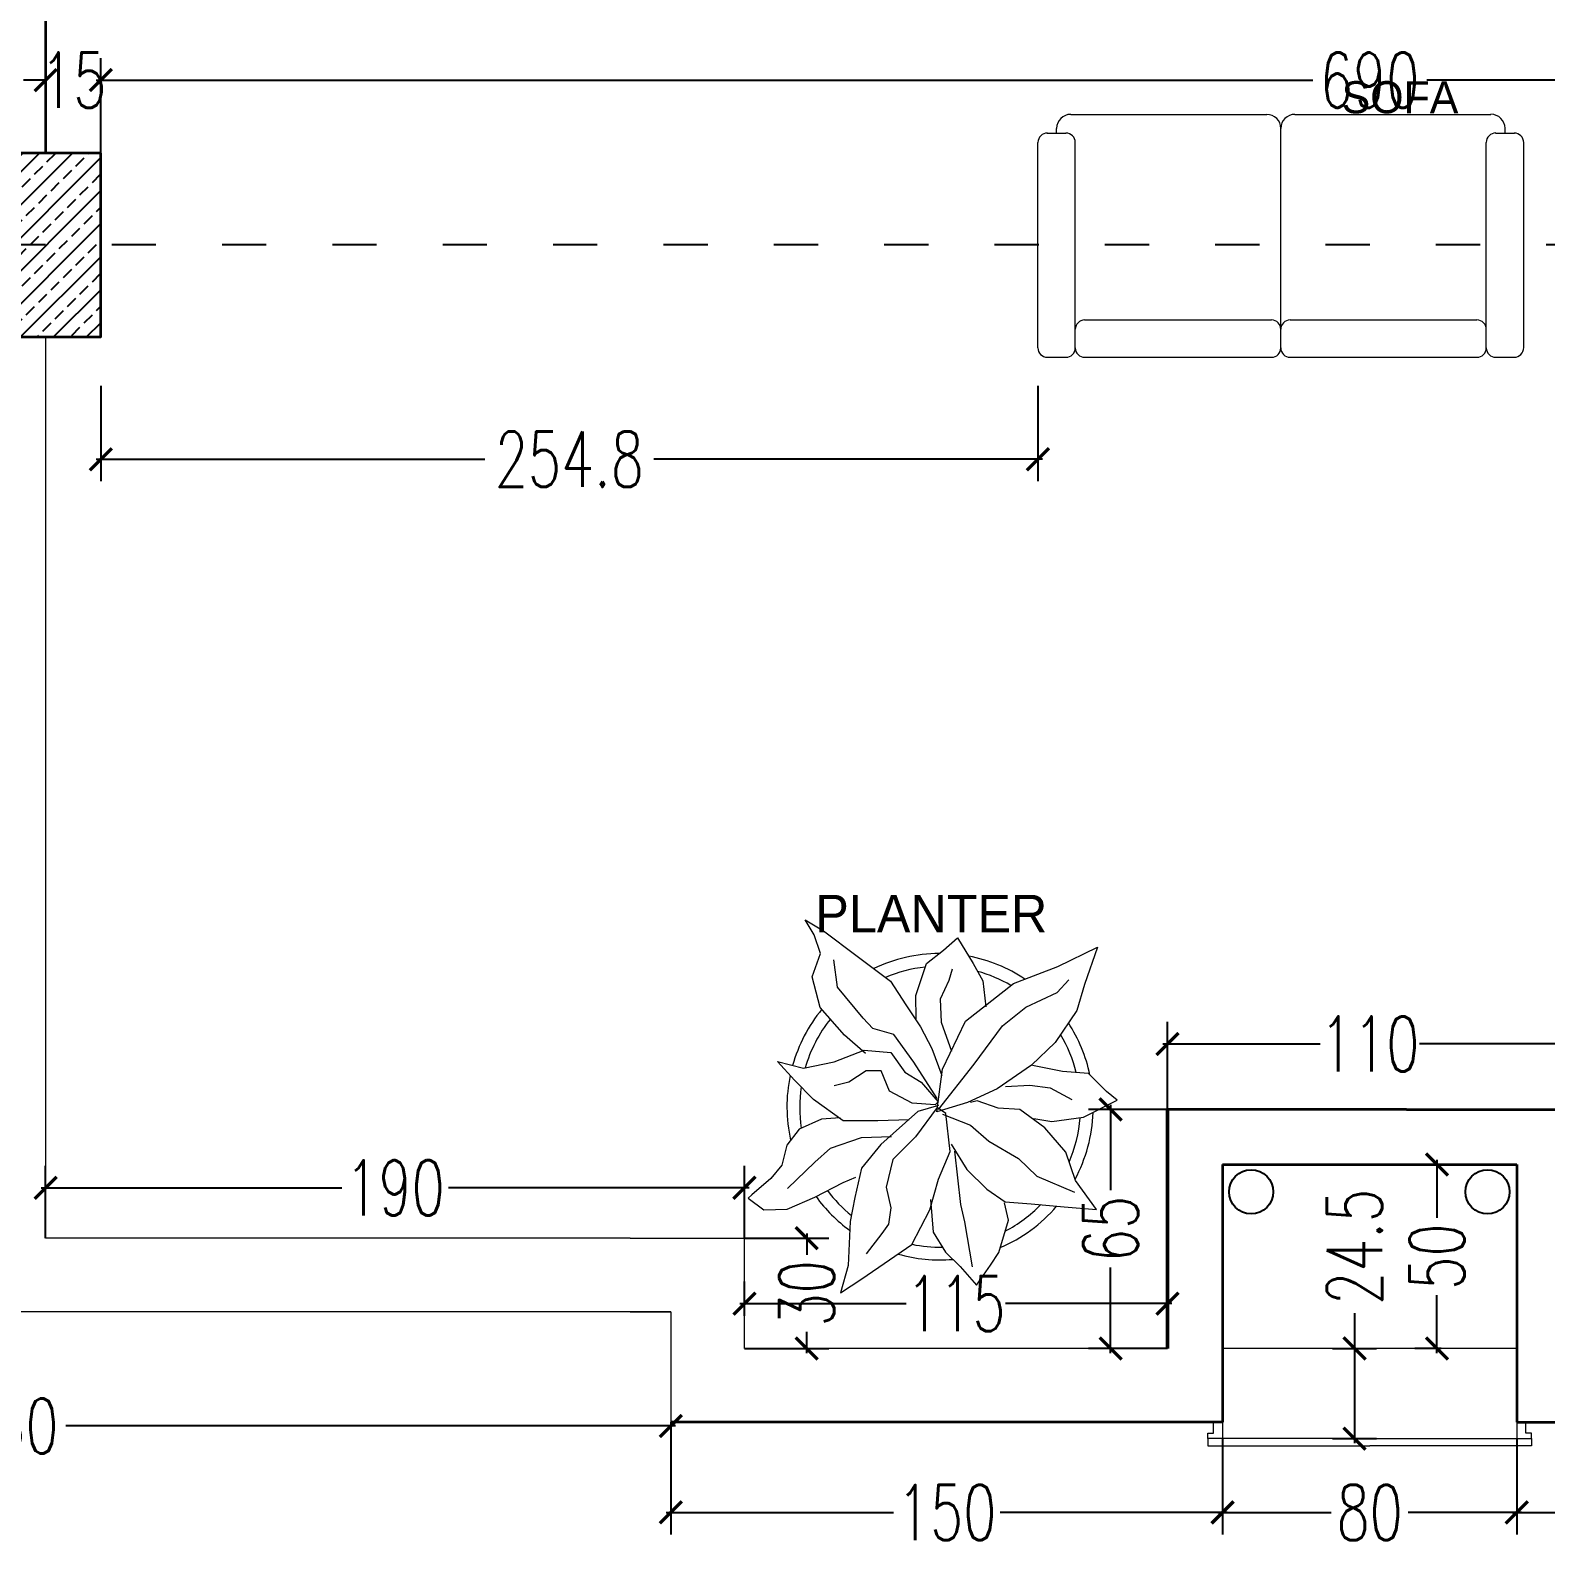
# Model space of a CAD drawing. Header units: centimetres. Extents: x -3207095 to 15275363, y -32656 to 4798027.
# Drawn here: x 692467.8 to 692879.8, y 4438859.3 to 4439272.1 of the extents above; entities that cross this region are included whole.
import ezdxf

# ---------------------------------------------------------------- set-up
doc = ezdxf.new("R2010")
doc.units = ezdxf.units.CM
doc.linetypes.add('ACAD_ISO03W100', pattern=[30, 12, -18])
doc.linetypes.add('DUZ', pattern=[500, 500])
doc.layers.get('0').update_dxf_attribs({"color": 1, "linetype": 'DUZ'})
for name, color, linetype in [('DIM', 1, 'DUZ'), ('KOLTAR_F', 145, 'Continuous'), ('TESİSAT', 57, 'Continuous')]:
    doc.layers.add(name, color=color, linetype=linetype)
for name, color, linetype, lineweight in [('DUV', 220, 'Continuous', 50), ('DUVAR', 7, 'Continuous', 35), ('Fix & Furniture', 144, 'Continuous', 13), ('Fix. Furniture', 144, 'Continuous', 9), ('iç duvar', 7, 'Continuous', 50), ('KAPEN', 151, 'Continuous', 9), ('KOLON_F', 3, 'Continuous', 35), ('Text & Arrow', 11, 'Continuous', 13), ('Wall', 7, 'Continuous', 35)]:
    doc.layers.add(name, color=color, linetype=linetype, lineweight=lineweight)
doc.styles.add('ATT', font='romans.shx')
doc.styles.add('DIM', font='ROMANSTW.SHX', dxfattribs={"width": 0.7})
doc.dimstyles.new('1_100', dxfattribs={"dimtxt": 15, "dimasz": 6, "dimexe": 6, "dimexo": 0, "dimgap": 2, "dimtad": 0, "dimdec": 1, "dimzin": 11, "dimdsep": 46, "dimtxsty": 'DIM', "dimblk": 'ARCHTICK', "dimcen": 3, "dimdle": 1.25, "dimclrt": 2, "dimadec": 0, "dimazin": 0, "dimtfac": 1.25, "dimtdec": 1, "dimtix": 1, "dimtofl": 0, "dimtmove": 1, "dimatfit": 3, "dimldrblk": 'ARCHTICK', "dimfxl": 20, "dimfxlon": 1, "dimtolj": 1, "dimtzin": 0, "dimarcsym": 0})

# ---------------------------------------------------------------- blocks, each defined once
blk = doc.blocks.new('_ArchTick')
at = {"color": 0, "linetype": 'ByBlock', "const_width": 0.15}
blk.add_lwpolyline([(-0.5, -0.5), (0.5, 0.5)], dxfattribs=at)
blk = doc.blocks.new('*D5837')
at = {"layer": 'Defpoints', "color": 0, "linetype": 'Continuous', "lineweight": 5, "transparency": 16777216}
for p in [(692281.93, 4438893.74), (692641.93, 4438893.74), (692641.93, 4438892.67)]:
    blk.add_point(p, dxfattribs=at)
at = {"layer": 'DIM', "color": 0, "linetype": 'Continuous', "lineweight": -2, "transparency": 16777216}
for p, q in [((692281.93, 4438893.74), (692281.93, 4438886.67)), ((692641.93, 4438893.74), (692641.93, 4438886.67)), ((692280.68, 4438892.67), (692446.43, 4438892.67)), ((692643.18, 4438892.67), (692477.43, 4438892.67))]:
    blk.add_line(p, q, dxfattribs=at)
at = {"layer": 'DIM', "color": 0, "linetype": 'Continuous', "lineweight": -2, "transparency": 16777216, "xscale": 6, "yscale": 6, "zscale": 6, "rotation": 180}
blk.add_blockref('_ArchTick', (692281.93, 4438892.67), dxfattribs=at)
at = {"layer": 'DIM', "color": 0, "linetype": 'Continuous', "lineweight": -2, "transparency": 16777216, "xscale": 6, "yscale": 6, "zscale": 6}
blk.add_blockref('_ArchTick', (692641.93, 4438892.67), dxfattribs=at)
at = {"layer": 'DIM', "color": 2, "linetype": 'Continuous', "lineweight": 5, "transparency": 16777216, "insert": (692461.93, 4438892.67), "char_height": 15, "attachment_point": 5, "style": 'DIM'}
blk.add_mtext('\\A1;360', dxfattribs=at)
blk = doc.blocks.new('*D5838')
at = {"layer": 'Defpoints', "color": 0, "linetype": 'Continuous', "lineweight": 5, "transparency": 16777216}
for p in [(692791.93, 4438893.74), (692641.93, 4438886.67), (692791.93, 4438869.17)]:
    blk.add_point(p, dxfattribs=at)
at = {"layer": 'DIM', "color": 0, "linetype": 'Continuous', "lineweight": -2, "transparency": 16777216}
for p, q in [((692791.93, 4438889.17), (692791.93, 4438863.17)), ((692641.93, 4438886.67), (692641.93, 4438863.17)), ((692640.68, 4438869.17), (692702.43, 4438869.17)), ((692793.18, 4438869.17), (692731.43, 4438869.17))]:
    blk.add_line(p, q, dxfattribs=at)
at = {"layer": 'DIM', "color": 0, "linetype": 'Continuous', "lineweight": -2, "transparency": 16777216, "xscale": 6, "yscale": 6, "zscale": 6, "rotation": 180}
blk.add_blockref('_ArchTick', (692641.93, 4438869.17), dxfattribs=at)
at = {"layer": 'DIM', "color": 0, "linetype": 'Continuous', "lineweight": -2, "transparency": 16777216, "xscale": 6, "yscale": 6, "zscale": 6}
blk.add_blockref('_ArchTick', (692791.93, 4438869.17), dxfattribs=at)
at = {"layer": 'DIM', "color": 2, "linetype": 'Continuous', "lineweight": 5, "transparency": 16777216, "insert": (692716.93, 4438869.17), "char_height": 15, "attachment_point": 5, "style": 'DIM'}
blk.add_mtext('\\A1;150', dxfattribs=at)
blk = doc.blocks.new('*D4958')
at = {"layer": 'Defpoints', "color": 0, "linetype": 'Continuous', "lineweight": 5, "transparency": 16777216}
for p in [(692791.93, 4438893.74), (692871.93, 4438893.74), (692871.93, 4438869.17)]:
    blk.add_point(p, dxfattribs=at)
at = {"layer": 'DIM', "color": 0, "linetype": 'Continuous', "lineweight": -2, "transparency": 16777216}
for p, q in [((692791.93, 4438889.17), (692791.93, 4438863.17)), ((692871.93, 4438889.17), (692871.93, 4438863.17)), ((692790.68, 4438869.17), (692821.43, 4438869.17)), ((692873.18, 4438869.17), (692842.43, 4438869.17))]:
    blk.add_line(p, q, dxfattribs=at)
at = {"layer": 'DIM', "color": 0, "linetype": 'Continuous', "lineweight": -2, "transparency": 16777216, "xscale": 6, "yscale": 6, "zscale": 6, "rotation": 180}
blk.add_blockref('_ArchTick', (692791.93, 4438869.17), dxfattribs=at)
at = {"layer": 'DIM', "color": 0, "linetype": 'Continuous', "lineweight": -2, "transparency": 16777216, "xscale": 6, "yscale": 6, "zscale": 6}
blk.add_blockref('_ArchTick', (692871.93, 4438869.17), dxfattribs=at)
at = {"layer": 'DIM', "color": 2, "linetype": 'Continuous', "lineweight": 5, "transparency": 16777216, "insert": (692831.93, 4438869.17), "char_height": 15, "attachment_point": 5, "style": 'DIM'}
blk.add_mtext('\\A1;80', dxfattribs=at)
blk = doc.blocks.new('*D5839')
at = {"layer": 'Defpoints', "color": 0, "linetype": 'Continuous', "lineweight": 5, "transparency": 16777216}
for p in [(692871.93, 4438893.74), (693021.93, 4438893.74), (693021.93, 4438869.17)]:
    blk.add_point(p, dxfattribs=at)
at = {"layer": 'DIM', "color": 0, "linetype": 'Continuous', "lineweight": -2, "transparency": 16777216}
for p, q in [((692871.93, 4438889.17), (692871.93, 4438863.17)), ((693021.93, 4438889.17), (693021.93, 4438863.17)), ((692870.68, 4438869.17), (692932.43, 4438869.17)), ((693023.18, 4438869.17), (692961.43, 4438869.17))]:
    blk.add_line(p, q, dxfattribs=at)
at = {"layer": 'DIM', "color": 0, "linetype": 'Continuous', "lineweight": -2, "transparency": 16777216, "xscale": 6, "yscale": 6, "zscale": 6, "rotation": 180}
blk.add_blockref('_ArchTick', (692871.93, 4438869.17), dxfattribs=at)
at = {"layer": 'DIM', "color": 0, "linetype": 'Continuous', "lineweight": -2, "transparency": 16777216, "xscale": 6, "yscale": 6, "zscale": 6}
blk.add_blockref('_ArchTick', (693021.93, 4438869.17), dxfattribs=at)
at = {"layer": 'DIM', "color": 2, "linetype": 'Continuous', "lineweight": 5, "transparency": 16777216, "insert": (692946.93, 4438869.17), "char_height": 15, "attachment_point": 5, "style": 'DIM'}
blk.add_mtext('\\A1;150', dxfattribs=at)
blk = doc.blocks.new('*D4960')
at = {"layer": 'Defpoints', "color": 0, "linetype": 'Continuous', "lineweight": 5, "transparency": 16777216}
for p in [(692851.36, 4438963.74), (692850.23, 4438913.74), (692851.36, 4438913.74)]:
    blk.add_point(p, dxfattribs=at)
at = {"layer": 'DIM', "color": 0, "linetype": 'Continuous', "lineweight": -2, "transparency": 16777216}
for p, q in [((692851.36, 4438963.74), (692844.23, 4438963.74)), ((692850.23, 4438964.99), (692850.23, 4438949.24)), ((692850.23, 4438912.49), (692850.23, 4438928.24)), ((692851.36, 4438913.74), (692844.23, 4438913.74))]:
    blk.add_line(p, q, dxfattribs=at)
at = {"layer": 'DIM', "color": 0, "linetype": 'Continuous', "lineweight": -2, "transparency": 16777216, "xscale": 6, "yscale": 6, "zscale": 6}
for p, rotation in [((692850.23, 4438963.74), 90), ((692850.23, 4438913.74), 270)]:
    blk.add_blockref('_ArchTick', p, dxfattribs=dict(at, rotation=rotation))
at = {"layer": 'DIM', "color": 2, "linetype": 'Continuous', "lineweight": 5, "transparency": 16777216, "insert": (692850.23, 4438938.74), "char_height": 15, "attachment_point": 5, "rotation": 90, "style": 'DIM'}
blk.add_mtext('\\A1;50', dxfattribs=at)
blk = doc.blocks.new('*D4961')
at = {"layer": 'Defpoints', "color": 0, "linetype": 'Continuous', "lineweight": 5, "transparency": 16777216}
for p in [(692821.82, 4438913.74), (692821.82, 4438889.24), (692827.82, 4438889.24)]:
    blk.add_point(p, dxfattribs=at)
at = {"layer": 'DIM', "color": 0, "linetype": 'Continuous', "lineweight": -2, "transparency": 16777216}
for p, q in [((692827.82, 4438923.34), (692827.82, 4438913.74)), ((692821.82, 4438913.74), (692833.82, 4438913.74)), ((692827.82, 4438914.99), (692827.82, 4438887.99)), ((692821.82, 4438889.24), (692833.82, 4438889.24))]:
    blk.add_line(p, q, dxfattribs=at)
at = {"layer": 'DIM', "color": 0, "linetype": 'Continuous', "lineweight": -2, "transparency": 16777216, "xscale": 6, "yscale": 6, "zscale": 6}
for p, rotation in [((692827.82, 4438913.74), 90), ((692827.82, 4438889.24), 270)]:
    blk.add_blockref('_ArchTick', p, dxfattribs=dict(at, rotation=rotation))
at = {"layer": 'DIM', "color": 2, "linetype": 'Continuous', "lineweight": 5, "transparency": 16777216, "insert": (692827.82, 4438941.34), "char_height": 15, "attachment_point": 5, "rotation": 90, "style": 'DIM'}
blk.add_mtext('\\A1;24.5', dxfattribs=at)
blk = doc.blocks.new('*D4699')
at = {"layer": 'Defpoints', "color": 0, "linetype": 'Continuous', "lineweight": 5, "transparency": 16777216}
for p in [(693176.93, 4439258.57), (692486.93, 4439238.74), (693176.93, 4439238.74)]:
    blk.add_point(p, dxfattribs=at)
at = {"layer": 'DIM', "color": 0, "linetype": 'Continuous', "lineweight": -2, "transparency": 16777216}
for p, q in [((692486.93, 4439238.74), (692486.93, 4439264.57)), ((693176.93, 4439238.74), (693176.93, 4439264.57)), ((692485.68, 4439258.57), (692816.43, 4439258.57)), ((693178.18, 4439258.57), (692847.43, 4439258.57))]:
    blk.add_line(p, q, dxfattribs=at)
at = {"layer": 'DIM', "color": 0, "linetype": 'Continuous', "lineweight": -2, "transparency": 16777216, "xscale": 6, "yscale": 6, "zscale": 6, "rotation": 180}
blk.add_blockref('_ArchTick', (692486.93, 4439258.57), dxfattribs=at)
at = {"layer": 'DIM', "color": 0, "linetype": 'Continuous', "lineweight": -2, "transparency": 16777216, "xscale": 6, "yscale": 6, "zscale": 6}
blk.add_blockref('_ArchTick', (693176.93, 4439258.57), dxfattribs=at)
at = {"layer": 'DIM', "color": 2, "linetype": 'Continuous', "lineweight": 5, "transparency": 16777216, "insert": (692831.93, 4439258.57), "char_height": 15, "attachment_point": 5, "style": 'DIM'}
blk.add_mtext('\\A1;690', dxfattribs=at)
blk = doc.blocks.new('*D4701')
at = {"layer": 'Defpoints', "color": 0, "linetype": 'Continuous', "lineweight": 5, "transparency": 16777216}
for p in [(692486.93, 4439258.57), (692471.93, 4439238.74), (692486.93, 4439238.74)]:
    blk.add_point(p, dxfattribs=at)
at = {"layer": 'DIM', "color": 0, "linetype": 'Continuous', "lineweight": -2, "transparency": 16777216}
for p, q in [((692471.93, 4439238.74), (692471.93, 4439264.57)), ((692486.93, 4439238.74), (692486.93, 4439264.57)), ((692471.93, 4439258.57), (692465.93, 4439258.57)), ((692486.93, 4439258.57), (692492.93, 4439258.57))]:
    blk.add_line(p, q, dxfattribs=at)
at = {"layer": 'DIM', "color": 0, "linetype": 'Continuous', "lineweight": -2, "transparency": 16777216, "xscale": 6, "yscale": 6, "zscale": 6}
blk.add_blockref('_ArchTick', (692471.93, 4439258.57), dxfattribs=at)
at = {"layer": 'DIM', "color": 0, "linetype": 'Continuous', "lineweight": -2, "transparency": 16777216, "xscale": 6, "yscale": 6, "zscale": 6, "rotation": 180}
blk.add_blockref('_ArchTick', (692486.93, 4439258.57), dxfattribs=at)
at = {"layer": 'DIM', "color": 2, "linetype": 'Continuous', "lineweight": 5, "transparency": 16777216, "insert": (692479.43, 4439258.57), "char_height": 15, "attachment_point": 5, "style": 'DIM'}
blk.add_mtext('\\A1;15', dxfattribs=at)
blk = doc.blocks.new('*D4705')
at = {"layer": 'Defpoints', "color": 0, "linetype": 'Continuous', "lineweight": 5, "transparency": 16777216}
for p in [(692776.93, 4438996.52), (692776.93, 4438978.74), (692886.93, 4438978.74)]:
    blk.add_point(p, dxfattribs=at)
at = {"layer": 'DIM', "color": 0, "linetype": 'Continuous', "lineweight": -2, "transparency": 16777216}
for p, q in [((692776.93, 4438978.74), (692776.93, 4439002.52)), ((692886.93, 4438978.74), (692886.93, 4439002.52)), ((692775.68, 4438996.52), (692818.43, 4438996.52)), ((692888.18, 4438996.52), (692845.43, 4438996.52))]:
    blk.add_line(p, q, dxfattribs=at)
at = {"layer": 'DIM', "color": 0, "linetype": 'Continuous', "lineweight": -2, "transparency": 16777216, "xscale": 6, "yscale": 6, "zscale": 6, "rotation": 180}
blk.add_blockref('_ArchTick', (692776.93, 4438996.52), dxfattribs=at)
at = {"layer": 'DIM', "color": 0, "linetype": 'Continuous', "lineweight": -2, "transparency": 16777216, "xscale": 6, "yscale": 6, "zscale": 6}
blk.add_blockref('_ArchTick', (692886.93, 4438996.52), dxfattribs=at)
at = {"layer": 'DIM', "color": 2, "linetype": 'Continuous', "lineweight": 5, "transparency": 16777216, "insert": (692831.93, 4438996.52), "char_height": 15, "attachment_point": 5, "style": 'DIM'}
blk.add_mtext('\\A1;110', dxfattribs=at)
blk = doc.blocks.new('*D4706')
at = {"layer": 'Defpoints', "color": 0, "linetype": 'Continuous', "lineweight": 5, "transparency": 16777216}
for p in [(692776.93, 4438978.74), (692761.49, 4438913.74), (692776.93, 4438913.74)]:
    blk.add_point(p, dxfattribs=at)
at = {"layer": 'DIM', "color": 0, "linetype": 'Continuous', "lineweight": -2, "transparency": 16777216}
for p, q in [((692761.49, 4438979.99), (692761.49, 4438956.74)), ((692776.93, 4438978.74), (692755.49, 4438978.74)), ((692761.49, 4438912.49), (692761.49, 4438935.74)), ((692776.93, 4438913.74), (692755.49, 4438913.74))]:
    blk.add_line(p, q, dxfattribs=at)
at = {"layer": 'DIM', "color": 0, "linetype": 'Continuous', "lineweight": -2, "transparency": 16777216, "xscale": 6, "yscale": 6, "zscale": 6}
for p, rotation in [((692761.49, 4438978.74), 90), ((692761.49, 4438913.74), 270)]:
    blk.add_blockref('_ArchTick', p, dxfattribs=dict(at, rotation=rotation))
at = {"layer": 'DIM', "color": 2, "linetype": 'Continuous', "lineweight": 5, "transparency": 16777216, "insert": (692761.49, 4438946.24), "char_height": 15, "attachment_point": 5, "rotation": 90, "style": 'DIM'}
blk.add_mtext('\\A1;65', dxfattribs=at)
blk = doc.blocks.new('*D4707')
at = {"layer": 'Defpoints', "color": 0, "linetype": 'Continuous', "lineweight": 5, "transparency": 16777216}
for p in [(692661.93, 4438925.94), (692661.93, 4438922.61), (692776.93, 4438922.61)]:
    blk.add_point(p, dxfattribs=at)
at = {"layer": 'DIM', "color": 0, "linetype": 'Continuous', "lineweight": -2, "transparency": 16777216}
for p, q in [((692661.93, 4438922.61), (692661.93, 4438931.94)), ((692776.93, 4438922.61), (692776.93, 4438931.94)), ((692660.68, 4438925.94), (692705.93, 4438925.94)), ((692778.18, 4438925.94), (692732.93, 4438925.94))]:
    blk.add_line(p, q, dxfattribs=at)
at = {"layer": 'DIM', "color": 0, "linetype": 'Continuous', "lineweight": -2, "transparency": 16777216, "xscale": 6, "yscale": 6, "zscale": 6, "rotation": 180}
blk.add_blockref('_ArchTick', (692661.93, 4438925.94), dxfattribs=at)
at = {"layer": 'DIM', "color": 0, "linetype": 'Continuous', "lineweight": -2, "transparency": 16777216, "xscale": 6, "yscale": 6, "zscale": 6}
blk.add_blockref('_ArchTick', (692776.93, 4438925.94), dxfattribs=at)
at = {"layer": 'DIM', "color": 2, "linetype": 'Continuous', "lineweight": 5, "transparency": 16777216, "insert": (692719.43, 4438925.94), "char_height": 15, "attachment_point": 5, "style": 'DIM'}
blk.add_mtext('\\A1;115', dxfattribs=at)
blk = doc.blocks.new('*D4708')
at = {"layer": 'Defpoints', "color": 0, "linetype": 'Continuous', "lineweight": 5, "transparency": 16777216}
for p in [(692471.93, 4438957.42), (692471.93, 4438943.74), (692661.93, 4438943.74)]:
    blk.add_point(p, dxfattribs=at)
at = {"layer": 'DIM', "color": 0, "linetype": 'Continuous', "lineweight": -2, "transparency": 16777216}
for p, q in [((692471.93, 4438943.74), (692471.93, 4438963.42)), ((692661.93, 4438943.74), (692661.93, 4438963.42)), ((692470.68, 4438957.42), (692552.43, 4438957.42)), ((692663.18, 4438957.42), (692581.43, 4438957.42))]:
    blk.add_line(p, q, dxfattribs=at)
at = {"layer": 'DIM', "color": 0, "linetype": 'Continuous', "lineweight": -2, "transparency": 16777216, "xscale": 6, "yscale": 6, "zscale": 6, "rotation": 180}
blk.add_blockref('_ArchTick', (692471.93, 4438957.42), dxfattribs=at)
at = {"layer": 'DIM', "color": 0, "linetype": 'Continuous', "lineweight": -2, "transparency": 16777216, "xscale": 6, "yscale": 6, "zscale": 6}
blk.add_blockref('_ArchTick', (692661.93, 4438957.42), dxfattribs=at)
at = {"layer": 'DIM', "color": 2, "linetype": 'Continuous', "lineweight": 5, "transparency": 16777216, "insert": (692566.93, 4438957.42), "char_height": 15, "attachment_point": 5, "style": 'DIM'}
blk.add_mtext('\\A1;190', dxfattribs=at)
blk = doc.blocks.new('*D4709')
at = {"layer": 'Defpoints', "color": 0, "linetype": 'Continuous', "lineweight": 5, "transparency": 16777216}
for p in [(692661.93, 4438943.74), (692678.86, 4438943.74), (692661.93, 4438913.74)]:
    blk.add_point(p, dxfattribs=at)
at = {"layer": 'DIM', "color": 0, "linetype": 'Continuous', "lineweight": -2, "transparency": 16777216}
for p, q in [((692661.93, 4438943.74), (692684.86, 4438943.74)), ((692678.86, 4438944.99), (692678.86, 4438939.24)), ((692678.86, 4438912.49), (692678.86, 4438918.24)), ((692661.93, 4438913.74), (692684.86, 4438913.74))]:
    blk.add_line(p, q, dxfattribs=at)
at = {"layer": 'DIM', "color": 0, "linetype": 'Continuous', "lineweight": -2, "transparency": 16777216, "xscale": 6, "yscale": 6, "zscale": 6}
for p, rotation in [((692678.86, 4438943.74), 90), ((692678.86, 4438913.74), 270)]:
    blk.add_blockref('_ArchTick', p, dxfattribs=dict(at, rotation=rotation))
at = {"layer": 'DIM', "color": 2, "linetype": 'Continuous', "lineweight": 5, "transparency": 16777216, "insert": (692678.86, 4438928.74), "char_height": 15, "attachment_point": 5, "rotation": 90, "style": 'DIM'}
blk.add_mtext('\\A1;30', dxfattribs=at)
blk = doc.blocks.new('12PPLT12')
at = {"color": 0, "linetype": 'ByBlock'}
for p, q in [((-0.0344, 0.6941), (-0.0316, 0.7514)), ((-0.0316, 0.7514), (-0.0021, 0.6891)), ((-0.0505, 0.6319), (-0.0344, 0.6941)), ((-0.0021, 0.6891), (0.044, 0.559)), ((-0.1155, 0.5834), (-0.0505, 0.6319)), ((-0.1483, 0.4856), (-0.1155, 0.5834)), ((-0.0643, 0.5101), (-0.0261, 0.5913)), ((0.044, 0.559), (0.0902, 0.4316)), ((-0.0505, 0.38), (-0.0643, 0.5101)), ((-0.1321, 0.3666), (-0.1483, 0.4856)), ((-0.3489, 0.3338), (-0.3623, 0.415)), ((-0.3623, 0.415), (-0.3028, 0.35)), ((0.0902, 0.4316), (0.0902, 0.3393)), ((0.1335, 0.3472), (0.2202, 0.415)), ((0.2202, 0.415), (0.2908, 0.4206)), ((0.2908, 0.4206), (0.3503, 0.4289)), ((0.3503, 0.4289), (0.3475, 0.331)), ((-0.3028, 0.35), (-0.2078, 0.3121)), ((-0.1077, 0.2794), (-0.1321, 0.3666)), ((-0.0427, 0.3338), (-0.0505, 0.38)), ((0.0929, 0.2821), (0.1335, 0.3472)), ((0.2797, 0.3527), (0.2502, 0.3283)), ((-0.3323, 0.2471), (-0.3489, 0.3338)), ((-0.2078, 0.3121), (-0.1049, 0.2904)), ((0.0035, 0.2794), (-0.0427, 0.3338)), ((0.0902, 0.3393), (0.0902, 0.2526)), ((0.2502, 0.3283), (0.193, 0.2932)), ((0.3475, 0.331), (0.3424, 0.266)), ((-0.1049, 0.2904), (-0.0371, 0.236)), ((0.009, 0.1686), (0.0035, 0.2794)), ((0.0902, 0.2526), (0.0823, 0.1737)), ((0.193, 0.2932), (0.1552, 0.2282)), ((0.3424, 0.266), (0.3042, 0.1903)), ((-0.2889, 0.1359), (-0.3323, 0.2471)), ((-0.205, 0.2309), (-0.2511, 0.2471)), ((-0.1372, 0.2309), (-0.205, 0.2309)), ((-0.0966, 0.2037), (-0.1372, 0.2309)), ((-0.1104, 0.1331), (-0.0966, 0.2037)), ((-0.0371, 0.236), (-0.0344, 0.1576)), ((0.1552, 0.2282), (0.1307, 0.1303)), ((0.223, 0.1876), (0.4208, 0.2037)), ((0.4208, 0.2037), (0.5726, 0.171)), ((-0.4868, 0.171), (-0.5357, 0.1253)), ((-0.4245, 0.1926), (-0.4868, 0.171)), ((-0.3461, 0.1793), (-0.4245, 0.1926)), ((-0.2917, 0.1493), (-0.3461, 0.1793)), ((-0.0344, 0.1576), (-0.0071, 0.1008)), ((0.0062, 0.0275), (0.009, 0.1686)), ((0.0823, 0.1737), (0.0606, 0.0819)), ((0.074, 0.0981), (0.223, 0.1876)), ((0.5726, 0.171), (0.716, 0.152)), ((0.716, 0.152), (0.6131, 0.0736)), ((-0.5901, 0.1087), (-0.6712, 0.0981)), ((-0.5357, 0.1253), (-0.5901, 0.1087)), ((-0.1944, 0.0736), (-0.2889, 0.1359)), ((-0.0694, 0.0602), (-0.1104, 0.1331)), ((-0.0071, 0.1008), (0.0035, 0.0169)), ((0.169, 0.0547), (0.3152, 0.1087)), ((0.3152, 0.1087), (0.4125, 0.117)), ((0.4125, 0.117), (0.5237, 0.1008)), ((0.5237, 0.1008), (0.5781, 0.1142)), ((-0.6712, 0.0981), (-0.6874, 0.0953)), ((-0.6874, 0.0953), (-0.6657, 0.0358)), ((-0.5629, 0.0519), (-0.4407, 0.0736)), ((-0.4407, 0.0736), (-0.3733, 0.0842)), ((-0.3733, 0.0842), (-0.27, 0.0575)), ((-0.27, 0.0575), (-0.1861, 0.0058)), ((-0.1077, 0.0192), (-0.1944, 0.0736)), ((-0.0099, 0.0141), (-0.0694, 0.0602)), ((-0.0182, -0.0076), (0.074, 0.0981)), ((-0.0099, -0.0048), (0.169, 0.0547)), ((0.6131, 0.0736), (0.5453, 0.0169)), ((-0.6657, 0.0358), (-0.6007, -0.0048)), ((-0.2294, 0.003), (-0.3244, -0.0265)), ((-0.0694, 0.0275), (-0.2294, 0.003)), ((-0.0099, 0.003), (-0.1211, -0.0376)), ((-0.0021, 0.0058), (-0.0694, 0.0275)), ((0.0035, 0.0169), (-0.0099, 0.0141)), ((0.0035, -0.0293), (-0.0099, 0.003)), ((0.5453, 0.0169), (0.4291, -0.0321)), ((-0.6007, -0.0048), (-0.5034, -0.0214)), ((-0.5034, -0.0214), (-0.4001, -0.0321)), ((-0.4001, -0.0321), (-0.3567, -0.0404)), ((-0.3244, -0.0265), (-0.395, -0.0943)), ((-0.1211, -0.0376), (-0.2239, -0.0593)), ((-0.0533, -0.1405), (0.0035, -0.0293)), ((0.0823, -0.0376), (-0.0182, -0.0076)), ((-0.0071, -0.0242), (0.0496, -0.1054)), ((0.1879, -0.0537), (0.0823, -0.0376)), ((0.1118, -0.051), (0.0902, -0.0431)), ((0.4291, -0.0321), (0.3231, -0.051)), ((-0.395, -0.0943), (-0.4517, -0.1515)), ((-0.2239, -0.0593), (-0.2917, -0.1216)), ((0.1552, -0.1082), (0.1118, -0.051)), ((0.3231, -0.051), (0.1879, -0.0537)), ((0.2147, -0.062), (0.2825, -0.1026)), ((0.3964, -0.1243), (0.3258, -0.0537)), ((-0.2917, -0.1216), (-0.3161, -0.1866)), ((-0.1349, -0.1949), (-0.0533, -0.1405)), ((-0.1192, -0.3038), (-0.0399, -0.1479)), ((-0.0371, -0.1216), (-0.0399, -0.2194)), ((0.0496, -0.1054), (0.0713, -0.1811)), ((0.2124, -0.1515), (0.1552, -0.1082)), ((0.2825, -0.1026), (0.3341, -0.146)), ((0.3341, -0.146), (0.3719, -0.2166)), ((0.4642, -0.176), (0.3964, -0.1243)), ((-0.4517, -0.1515), (-0.5357, -0.2678)), ((-0.3161, -0.1866), (-0.3516, -0.2272)), ((-0.2133, -0.2627), (-0.1349, -0.1949)), ((0.0713, -0.1811), (0.1201, -0.2817)), ((0.2474, -0.2461), (0.2124, -0.1515)), ((0.4803, -0.2572), (0.4642, -0.176)), ((-0.3867, -0.2411), (-0.4651, -0.2678)), ((-0.3516, -0.2272), (-0.3867, -0.2411)), ((-0.193, -0.2355), (-0.2442, -0.3296)), ((-0.0399, -0.2194), (-0.021, -0.3084)), ((0.2341, -0.2), (0.2774, -0.2411)), ((0.2608, -0.3495), (0.2474, -0.2461)), ((0.2774, -0.2411), (0.3719, -0.2867)), ((-0.5357, -0.2678), (-0.6062, -0.3278)), ((-0.3244, -0.325), (-0.2133, -0.2627)), ((0.1201, -0.2817), (0.139, -0.3629)), ((0.3719, -0.2867), (0.4942, -0.3006)), ((0.4942, -0.3006), (0.4803, -0.2572)), ((-0.6062, -0.3278), (-0.5223, -0.3278)), ((-0.5223, -0.3278), (-0.3244, -0.325)), ((-0.2442, -0.3296), (-0.247, -0.4062)), ((-0.139, -0.3578), (-0.1192, -0.3038)), ((-0.021, -0.3084), (0.0062, -0.3762)), ((-0.199, -0.4943), (-0.139, -0.3578)), ((-0.0173, -0.4316), (0.0025, -0.3776)), ((0.0062, -0.3762), (0.074, -0.4279)), ((0.139, -0.3629), (0.2124, -0.474)), ((0.2364, -0.4441), (0.2608, -0.3495)), ((-0.247, -0.4062), (-0.2327, -0.4713)), ((-0.1021, -0.5026), (-0.0173, -0.4316)), ((0.074, -0.4279), (0.158, -0.4957)), ((0.2419, -0.5608), (0.2364, -0.4441)), ((-0.2327, -0.4713), (-0.2216, -0.5511)), ((-0.2216, -0.5511), (-0.1478, -0.5225)), ((-0.1478, -0.5225), (-0.1021, -0.5026)), ((0.158, -0.4957), (0.2419, -0.5608))]:
    blk.add_line(p, q, dxfattribs=at)
for radius, start, end in [(0.5, 107.123, 130.9816), (0.5, 56.9563, 82.295), (0.4583, 62.6899, 79.5345), (0.4583, 107.9864, 130.5771), (0.5, 134.8021, 159.1804), (0.5, 22.9768, 45.8473), (0.4583, 138.4756, 155.3347), (0.4583, 26.2761, 41.1349), (0.5, 182.503, 200.4563), (0.4583, 183.2699, 197.4002), (0.4583, 340.6559, 357.5057), (0.5, 338.5862, 359.7442), (0.5, 298.3455, 324.4541), (0.4583, 303.3868, 322.0756), (0.5, 220.6606, 241.3393), (0.4583, 225.0835, 237.5023), (0.5, 259.7038, 286.1281), (0.4583, 264.1886, 282.4028)]:
    blk.add_arc((0, 0), radius, start, end, dxfattribs=at)
at = {"color": 0, "linetype": 'ByBlock', "style": 'ATT'}
for tag, p, flags in [('ITEM', (-1, -3.25), 3), ('ROOM_NUMBER', (-1, -4.5833), 1)]:
    blk.add_attdef(tag, p, '', height=1, dxfattribs=dict(at, flags=flags))
blk = doc.blocks.new('dfhfgjhdfgjkfghkh')
at = {"layer": 'Fix & Furniture', "ltscale": 0.02}
for p, q in [((39324.55, 829.41), (39322.55, 829.41)), ((39346.55, 829.41), (39326.55, 829.41)), ((39368.55, 829.41), (39348.55, 829.41)), ((39372.55, 829.41), (39370.55, 829.41)), ((39321.55, 828.41), (39321.55, 806.41)), ((39325.55, 828.41), (39325.55, 806.41)), ((39347.55, 828.41), (39347.55, 804.91)), ((39369.55, 828.41), (39369.55, 806.41)), ((39373.55, 828.41), (39373.55, 806.41)), ((39346.55, 825.41), (39326.55, 825.41)), ((39368.55, 825.41), (39348.55, 825.41)), ((39324.55, 805.41), (39322.55, 805.41)), ((39323.55, 805.41), (39323.55, 804.91)), ((39372.55, 805.41), (39370.55, 805.41)), ((39371.55, 805.41), (39371.55, 804.91)), ((39346.05, 803.41), (39325.05, 803.41)), ((39370.02, 803.41), (39349.05, 803.41))]:
    blk.add_line(p, q, dxfattribs=at)
for centre, radius, start, end in [((39322.57, 828.39), 1.02, 90.8455, 180.8455), ((39324.55, 828.41), 1, 359.9318, 90), ((39326.55, 828.41), 1, 90.0681, 180.0681), ((39346.55, 828.41), 1, 359.9319, 89.9319), ((39348.55, 828.41), 1, 90.0681, 180.0681), ((39368.55, 828.41), 1, 359.9319, 89.9319), ((39370.55, 828.41), 1, 90.0681, 180.0681), ((39372.55, 828.4), 1, 359.8458, 89.8458), ((39326.55, 826.41), 1, 179.9319, 269.9319), ((39346.55, 826.41), 1, 270.0681, 0.0681), ((39348.55, 826.41), 1, 179.9319, 269.9319), ((39368.55, 826.41), 1, 270.0681, 0.0681), ((39322.56, 806.42), 1.01, 179.5407, 269.5407), ((39324.55, 806.41), 1.01, 269.6742, 359.6742), ((39370.55, 806.41), 1, 179.8254, 269.8254), ((39372.54, 806.42), 1.01, 269.5727, 359.5727), ((39325.06, 804.91), 1.51, 180.27, 270.27), ((39346.05, 804.91), 1.5, 269.8574, 359.8574), ((39349.05, 804.91), 1.5, 180.0365, 270.0365), ((39370.04, 804.92), 1.51, 269.4397, 359.4397)]:
    blk.add_arc(centre, radius, start, end, dxfattribs=at)
blk = doc.blocks.new('*D5950')
at = {"layer": 'Defpoints', "color": 0, "linetype": 'Continuous', "lineweight": 5, "transparency": 16777216}
for p in [(692486.93, 4439229.26), (692741.72, 4439229.26), (692486.93, 4439155.49)]:
    blk.add_point(p, dxfattribs=at)
at = {"layer": 'DIM', "color": 0, "linetype": 'Continuous', "lineweight": -2, "transparency": 16777216}
for p, q in [((692486.93, 4439175.49), (692486.93, 4439149.49)), ((692741.72, 4439175.49), (692741.72, 4439149.49)), ((692485.68, 4439155.49), (692591.32, 4439155.49)), ((692742.97, 4439155.49), (692637.32, 4439155.49))]:
    blk.add_line(p, q, dxfattribs=at)
at = {"layer": 'DIM', "color": 0, "linetype": 'Continuous', "lineweight": -2, "transparency": 16777216, "xscale": 6, "yscale": 6, "zscale": 6, "rotation": 180}
blk.add_blockref('_ArchTick', (692486.93, 4439155.49), dxfattribs=at)
at = {"layer": 'DIM', "color": 0, "linetype": 'Continuous', "lineweight": -2, "transparency": 16777216, "xscale": 6, "yscale": 6, "zscale": 6}
blk.add_blockref('_ArchTick', (692741.72, 4439155.49), dxfattribs=at)
at = {"layer": 'DIM', "color": 2, "linetype": 'Continuous', "lineweight": 5, "transparency": 16777216, "insert": (692614.32, 4439155.49), "char_height": 15, "attachment_point": 5, "style": 'DIM'}
blk.add_mtext('\\A1;254.8', dxfattribs=at)

msp = doc.modelspace()

# ---------------------------------------------------------------- hatches: boundary and pattern name
at = {"layer": 'KOLTAR_F'}
h = msp.add_hatch(dxfattribs=at)
h.set_pattern_fill('ANSI33', color=256, style=0)
h.set_pattern_definition([(45, (31113.453, -65173.7247), (-4.4901280605, 4.4901280605), []), (45, (31117.943, -65173.7247), (-4.4901280605, 4.4901280605), [3.175, -1.5875])])
h.paths.add_polyline_path([(692486.93, 4439238.74), (692436.93, 4439238.74), (692436.93, 4439188.74), (692486.93, 4439188.74)])

# ---------------------------------------------------------------- linework, layer by layer
at = {"color": 232, "linetype": 'ACAD_ISO03W100'}
msp.add_line((694061.93, 4439213.74), (690121.93, 4439213.74), dxfattribs=at)
at = {"layer": 'DUV'}
msp.add_line((692776.93, 4438978.74), (692776.93, 4438913.74), dxfattribs=at)
at = {"layer": 'DUVAR'}
for p, q in [((692471.93, 4439708.74), (692471.93, 4439238.74)), ((692841.93, 4438978.74), (692776.93, 4438978.74)), ((692776.93, 4438978.74), (692776.93, 4438913.74)), ((692841.93, 4438978.74), (692886.93, 4438978.74)), ((692791.93, 4438963.74), (692871.93, 4438963.74)), ((692791.93, 4438963.74), (692791.93, 4438893.74)), ((692871.93, 4438963.74), (692871.93, 4438893.74)), ((692791.93, 4438893.74), (692641.93, 4438893.74)), ((692871.93, 4438893.74), (693021.93, 4438893.74))]:
    msp.add_line(p, q, dxfattribs=at)
at = {"layer": 'iç duvar', "color": 7, "lineweight": 18}
for p, q in [((692471.93, 4439188.74), (692471.93, 4438943.74)), ((692630.82, 4438943.74), (692471.93, 4438943.74)), ((692630.82, 4438943.74), (692661.93, 4438943.74)), ((692661.93, 4438913.74), (692661.93, 4438943.74)), ((692630.82, 4438923.74), (692451.93, 4438923.74)), ((692630.82, 4438923.74), (692641.93, 4438923.74)), ((692641.93, 4438923.74), (692630.82, 4438923.74)), ((692641.93, 4438923.74), (692641.93, 4438893.74)), ((692776.93, 4438913.74), (692661.93, 4438913.74))]:
    msp.add_line(p, q, dxfattribs=at)
at = {"layer": 'KAPEN'}
msp.add_line((692871.93, 4438913.74), (692791.93, 4438913.74), dxfattribs=at)
for points in [[(692791.93, 4438889.24), (692787.93, 4438889.24), (692787.93, 4438890.74), (692789.43, 4438890.74), (692789.43, 4438893.74), (692791.93, 4438893.74), (692791.93, 4438889.24)], [(692791.93, 4438889.24), (692787.93, 4438889.24), (692787.93, 4438890.74), (692789.43, 4438890.74), (692789.43, 4438893.74), (692791.93, 4438893.74), (692791.93, 4438889.24)], [(692871.93, 4438889.24), (692875.93, 4438889.24), (692875.93, 4438890.74), (692874.43, 4438890.74), (692874.43, 4438893.74), (692871.93, 4438893.74), (692871.93, 4438889.24)]]:
    msp.add_lwpolyline(points, close=True, dxfattribs=at)
for points in [[(692831.93, 4438889.24), (692787.93, 4438889.24), (692787.93, 4438887.24), (692831.93, 4438887.24)], [(692831.93, 4438889.24), (692875.93, 4438889.24), (692875.93, 4438887.24), (692831.93, 4438887.24)]]:
    msp.add_lwpolyline(points, dxfattribs=at)
at = {"layer": 'KOLON_F'}
msp.add_lwpolyline([(692486.93, 4439238.74), (692436.93, 4439238.74), (692436.93, 4439188.74), (692486.93, 4439188.74)], close=True, dxfattribs=at)
at = {"layer": 'TESİSAT', "color": 8}
for centre in [(692799.69, 4438956.32), (692863.96, 4438956.32)]:
    msp.add_circle(centre, 6, dxfattribs=at)

# ---------------------------------------------------------------- block references
at = {"layer": 'Fix. Furniture', "xscale": 83.30281258390717, "yscale": 83.30281258390717, "zscale": 83.30281258390717, "rotation": 33.40178733118383}
for p in [(692715.13, 4438979.47), (692951.45, 4438979.47)]:
    msp.add_blockref('12PPLT12', p, dxfattribs=at)
at = {"layer": 'Wall', "xscale": 2.540005080331274, "yscale": 2.540005080331274, "zscale": 2.540005080331274, "rotation": 180}
msp.add_blockref('dfhfgjhdfgjkfghkh', (792750.74, 4441289.91), dxfattribs=at)

# ---------------------------------------------------------------- texts
at = {"layer": 'Text & Arrow', "attachment_point": 3}
for s, width, gutter_width, insert, char_height in [('SOFA', 273.986, 4.36, (692856.04, 4439258.27), 8.717), ('PLANTER', 321.4429, 5.11, (692744.28, 4439037.07), 10.227)]:
    msp.add_mtext_dynamic_manual_height_columns(s, width=width, gutter_width=gutter_width, heights=[0], dxfattribs=dict(at, insert=insert, char_height=char_height))

# ---------------------------------------------------------------- dimensions: what is measured, and where the dimension line sits
at = {"layer": 'DIM', "linetype": 'Continuous', "lineweight": 5}
for base, p1, p2, picture, middle in [((692486.93, 4439258.57), (692471.93, 4439238.74), (692486.93, 4439238.74), '*D4701', (692479.43, 4439258.57)), ((693176.93, 4439258.57), (692486.93, 4439238.74), (693176.93, 4439238.74), '*D4699', (692831.93, 4439258.57)), ((692641.93, 4438892.67), (692281.93, 4438893.74), (692641.93, 4438893.74), '*D5837', (692461.93, 4438892.67)), ((692791.93, 4438869.17), (692641.93, 4438886.67), (692791.93, 4438893.74), '*D5838', (692716.93, 4438869.17)), ((692871.93, 4438869.17), (692791.93, 4438893.74), (692871.93, 4438893.74), '*D4958', (692831.93, 4438869.17)), ((693021.93, 4438869.17), (692871.93, 4438893.74), (693021.93, 4438893.74), '*D5839', (692946.93, 4438869.17))]:
    dim = msp.add_linear_dim(base=base, p1=p1, p2=p2, dimstyle='1_100', dxfattribs=at)
    dim.commit()
    dim.dimension.update_dxf_attribs({"geometry": picture, "text_midpoint": middle})
dim = msp.add_aligned_dim(p1=(692741.72, 4439229.26), p2=(692486.93, 4439229.26), distance=73.77, dimstyle='1_100', dxfattribs=at)
dim.commit()
dim.dimension.update_dxf_attribs({"geometry": '*D5950', "text_midpoint": (692614.32, 4439155.49)})
for base, p1, p2, angle, picture, middle in [((692776.93, 4438996.52), (692886.93, 4438978.74), (692776.93, 4438978.74), 180, '*D4705', (692831.93, 4438996.52)), ((692761.49, 4438913.74), (692776.93, 4438978.74), (692776.93, 4438913.74), 90, '*D4706', (692761.49, 4438946.24)), ((692471.93, 4438957.42), (692661.93, 4438943.74), (692471.93, 4438943.74), 180, '*D4708', (692566.93, 4438957.42)), ((692850.23, 4438913.74), (692851.36, 4438963.74), (692851.36, 4438913.74), 90, '*D4960', (692850.23, 4438938.74)), ((692678.86, 4438943.74), (692661.93, 4438913.74), (692661.93, 4438943.74), 90, '*D4709', (692678.86, 4438928.74)), ((692661.93, 4438925.94), (692776.93, 4438922.61), (692661.93, 4438922.61), 180, '*D4707', (692719.43, 4438925.94))]:
    dim = msp.add_linear_dim(base=base, p1=p1, p2=p2, angle=angle, dimstyle='1_100', dxfattribs=at)
    dim.commit()
    dim.dimension.update_dxf_attribs({"geometry": picture, "text_midpoint": middle})
dim = msp.add_linear_dim(base=(692827.82, 4438889.24), p1=(692821.82, 4438913.74), p2=(692821.82, 4438889.24), angle=90, dimstyle='1_100', dxfattribs=at)
dim.commit()
dim.dimension.update_dxf_attribs({"geometry": '*D4961', "text_midpoint": (692827.82, 4438941.34), "dimtype": 160})

doc.saveas('drawing.dxf')
